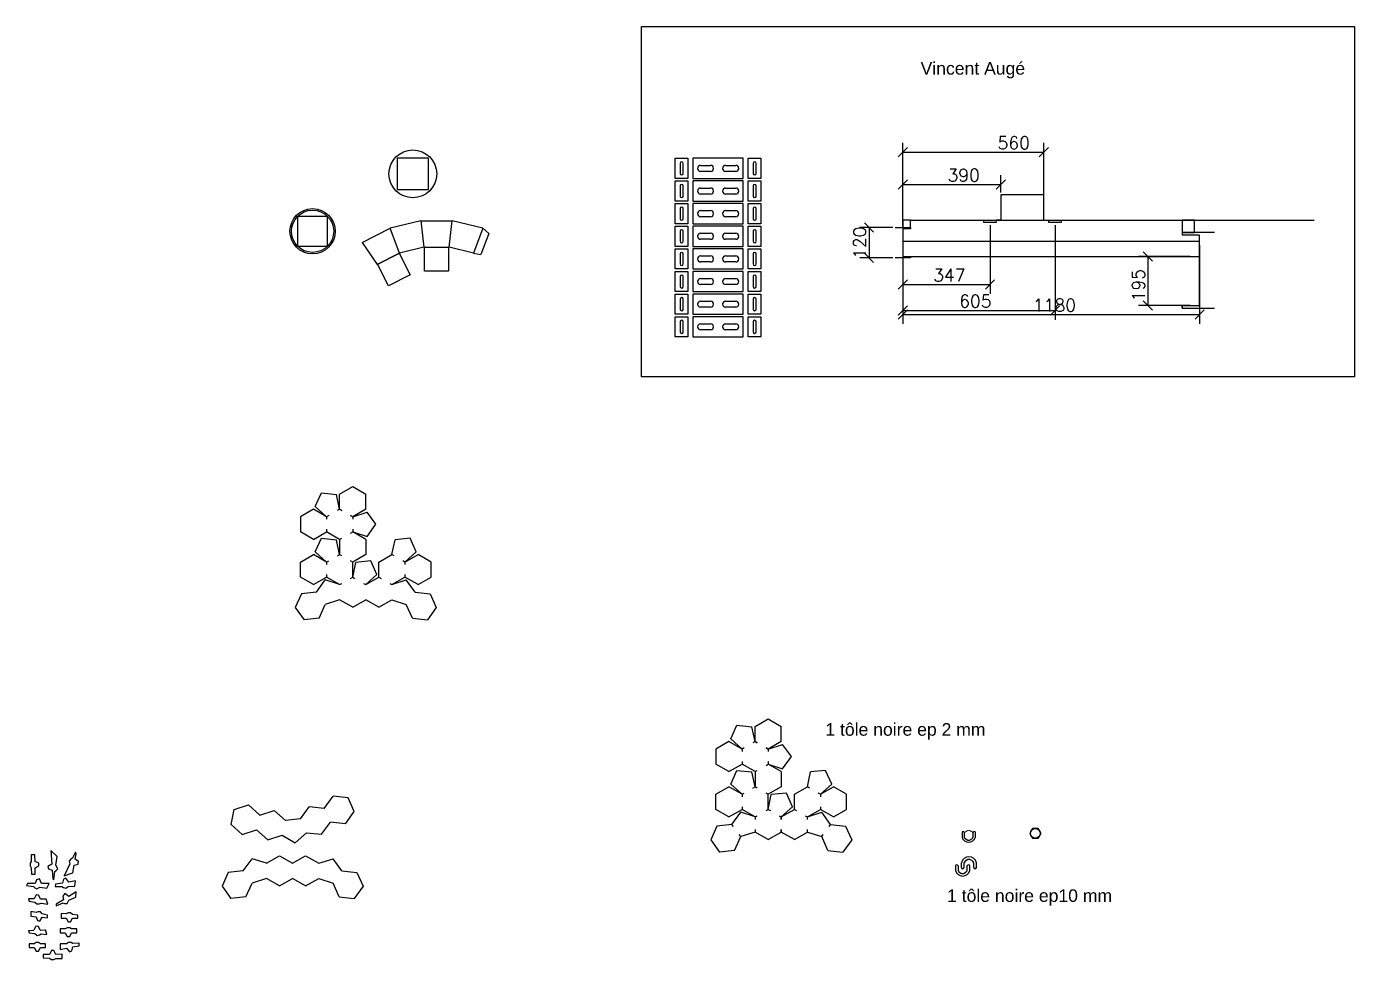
# Model space of a CAD drawing. Header units: millimetres. Extents: x -25270 to 56616, y 992 to 38275.
# Drawn here: x -6078 to -799, y 4645 to 8355 of the extents above; entities that cross this region are included whole.
import ezdxf

# ---------------------------------------------------------------- set-up
doc = ezdxf.new("R2010")
doc.units = ezdxf.units.MM
doc.linetypes.add('AXES2', pattern=[1.125, 0.75, -0.125, 0.125, -0.125])
doc.layers.add('AXES', color=1, linetype='AXES2', lineweight=13)
doc.layers.add('EPURE', color=2, linetype='Continuous')
doc.layers.add('POTCACH', color=7, linetype='Continuous')
doc.styles.add('DETX4', font='romans.shx', dxfattribs={"height": 50})
doc.styles.get("Standard").update_dxf_attribs({"font": 'arial.ttf'})
doc.dimstyles.new('DETX4', dxfattribs={"dimtxt": 50, "dimasz": 37, "dimexe": 37, "dimexo": 10, "dimgap": 12, "dimtad": 1, "dimdec": 0, "dimdsep": 46, "dimtxsty": 'DETX4', "dimblk": 'OBLIQUE', "dimcen": 0.09, "dimadec": 0, "dimazin": 0, "dimtfac": 1, "dimtdec": 0, "dimtix": 1, "dimtofl": 0, "dimtmove": 0, "dimatfit": 3, "dimldrblk": 'OBLIQUE', "dimfxl": 1, "dimtolj": 1, "dimtzin": 0, "dimarcsym": 0})

# ---------------------------------------------------------------- blocks, each defined once
blk = doc.blocks.new('_OBLIQUE')
at = {"color": 0, "linetype": 'ByBlock'}
blk.add_line((-0.5, -0.5), (0.5, 0.5), dxfattribs=at)
blk = doc.blocks.new('*D68')
at = {"color": 0, "lineweight": -2, "transparency": 16777216}
for p, q in [((-2594.4, 7485.5), (-2594.4, 7172.8)), ((-1414.4, 7485.5), (-1414.4, 7172.8)), ((-2594.4, 7209.8), (-1414.4, 7209.8))]:
    blk.add_line(p, q, dxfattribs=at)
at = {"layer": 'Defpoints', "color": 0, "transparency": 16777216}
for p in [(-2594.4, 7495.5), (-1414.4, 7495.5), (-1414.4, 7209.8)]:
    blk.add_point(p, dxfattribs=at)
at = {"color": 0, "lineweight": -2, "transparency": 16777216, "xscale": 37, "yscale": 37, "zscale": 37, "rotation": 180}
blk.add_blockref('_OBLIQUE', (-2594.4, 7209.8), dxfattribs=at)
at = {"color": 0, "lineweight": -2, "transparency": 16777216, "xscale": 37, "yscale": 37, "zscale": 37}
blk.add_blockref('_OBLIQUE', (-1414.4, 7209.8), dxfattribs=at)
at = {"color": 0, "transparency": 16777216, "insert": (-1991.4, 7246.8), "char_height": 50, "attachment_point": 5, "style": 'DETX4'}
blk.add_mtext('\\A1;1180', dxfattribs=at)
blk = doc.blocks.new('*D69')
at = {"color": 0, "lineweight": -2, "transparency": 16777216}
for p, q in [((-2594.4, 7560.5), (-2594.4, 7892.4)), ((-2034.4, 7595.5), (-2034.4, 7892.4)), ((-2594.4, 7855.4), (-2034.4, 7855.4))]:
    blk.add_line(p, q, dxfattribs=at)
at = {"layer": 'Defpoints', "color": 0, "transparency": 16777216}
for p in [(-2034.4, 7855.4), (-2594.4, 7550.5), (-2034.4, 7585.5)]:
    blk.add_point(p, dxfattribs=at)
at = {"color": 0, "lineweight": -2, "transparency": 16777216, "xscale": 37, "yscale": 37, "zscale": 37, "rotation": 180}
blk.add_blockref('_OBLIQUE', (-2594.4, 7855.4), dxfattribs=at)
at = {"color": 0, "lineweight": -2, "transparency": 16777216, "xscale": 37, "yscale": 37, "zscale": 37}
blk.add_blockref('_OBLIQUE', (-2034.4, 7855.4), dxfattribs=at)
at = {"color": 0, "transparency": 16777216, "insert": (-2153.4, 7892.4), "char_height": 50, "attachment_point": 5, "style": 'DETX4'}
blk.add_mtext('\\A1;560', dxfattribs=at)
blk = doc.blocks.new('*D70')
at = {"color": 0, "lineweight": -2, "transparency": 16777216}
for p, q in [((-2594.4, 7560.5), (-2594.4, 7764.1)), ((-2204.4, 7695.5), (-2204.4, 7764.1)), ((-2594.4, 7727.1), (-2204.4, 7727.1))]:
    blk.add_line(p, q, dxfattribs=at)
at = {"layer": 'Defpoints', "color": 0, "transparency": 16777216}
for p in [(-2204.4, 7727.1), (-2204.4, 7685.5), (-2594.4, 7550.5)]:
    blk.add_point(p, dxfattribs=at)
at = {"color": 0, "lineweight": -2, "transparency": 16777216, "xscale": 37, "yscale": 37, "zscale": 37, "rotation": 180}
blk.add_blockref('_OBLIQUE', (-2594.4, 7727.1), dxfattribs=at)
at = {"color": 0, "lineweight": -2, "transparency": 16777216, "xscale": 37, "yscale": 37, "zscale": 37}
blk.add_blockref('_OBLIQUE', (-2204.4, 7727.1), dxfattribs=at)
at = {"color": 0, "transparency": 16777216, "insert": (-2352.4, 7764.1), "char_height": 50, "attachment_point": 5, "style": 'DETX4'}
blk.add_mtext('\\A1;390', dxfattribs=at)
blk = doc.blocks.new('*D73')
at = {"color": 0, "lineweight": -2, "transparency": 16777216}
for p, q in [((-2634.4, 7555.5), (-2765.8, 7555.5)), ((-2728.8, 7555.5), (-2728.8, 7435.5)), ((-2634.4, 7435.5), (-2765.8, 7435.5))]:
    blk.add_line(p, q, dxfattribs=at)
at = {"layer": 'Defpoints', "color": 0, "transparency": 16777216}
for p in [(-2624.4, 7555.5), (-2728.8, 7435.5), (-2624.4, 7435.5)]:
    blk.add_point(p, dxfattribs=at)
at = {"color": 0, "lineweight": -2, "transparency": 16777216, "xscale": 37, "yscale": 37, "zscale": 37}
for p, rotation in [((-2728.8, 7555.5), 90), ((-2728.8, 7435.5), 270)]:
    blk.add_blockref('_OBLIQUE', p, dxfattribs=dict(at, rotation=rotation))
at = {"color": 0, "transparency": 16777216, "insert": (-2765.8, 7495.5), "char_height": 50, "attachment_point": 5, "rotation": 90, "style": 'DETX4'}
blk.add_mtext('\\A1;120', dxfattribs=at)
blk = doc.blocks.new('*D74')
at = {"color": 0, "lineweight": -2, "transparency": 16777216}
for p, q in [((-1451.8, 7440.5), (-1658, 7440.5)), ((-1621, 7440.5), (-1621, 7245.5)), ((-1451.8, 7245.5), (-1658, 7245.5))]:
    blk.add_line(p, q, dxfattribs=at)
at = {"layer": 'Defpoints', "color": 0, "transparency": 16777216}
for p in [(-1441.8, 7440.5), (-1621, 7245.5), (-1441.8, 7245.5)]:
    blk.add_point(p, dxfattribs=at)
at = {"color": 0, "lineweight": -2, "transparency": 16777216, "xscale": 37, "yscale": 37, "zscale": 37}
for p, rotation in [((-1621, 7440.5), 90), ((-1621, 7245.5), 270)]:
    blk.add_blockref('_OBLIQUE', p, dxfattribs=dict(at, rotation=rotation))
at = {"color": 0, "transparency": 16777216, "insert": (-1658, 7326.8), "char_height": 50, "attachment_point": 5, "rotation": 90, "style": 'DETX4'}
blk.add_mtext('\\A1;195', dxfattribs=at)
blk = doc.blocks.new('*D75')
at = {"color": 0, "lineweight": -2, "transparency": 16777216}
for p, q in [((-2247.8, 7565.5), (-2247.8, 7292.5)), ((-2594.4, 7485.5), (-2594.4, 7292.5)), ((-2594.4, 7329.5), (-2247.8, 7329.5))]:
    blk.add_line(p, q, dxfattribs=at)
at = {"layer": 'Defpoints', "color": 0, "transparency": 16777216}
for p in [(-2247.8, 7575.5), (-2594.4, 7495.5), (-2247.8, 7329.5)]:
    blk.add_point(p, dxfattribs=at)
at = {"color": 0, "lineweight": -2, "transparency": 16777216, "xscale": 37, "yscale": 37, "zscale": 37, "rotation": 180}
blk.add_blockref('_OBLIQUE', (-2594.4, 7329.5), dxfattribs=at)
at = {"color": 0, "lineweight": -2, "transparency": 16777216, "xscale": 37, "yscale": 37, "zscale": 37}
blk.add_blockref('_OBLIQUE', (-2247.8, 7329.5), dxfattribs=at)
at = {"color": 0, "transparency": 16777216, "insert": (-2409.4, 7366.5), "char_height": 50, "attachment_point": 5, "style": 'DETX4'}
blk.add_mtext('\\A1;347', dxfattribs=at)
blk = doc.blocks.new('*D76')
at = {"color": 0, "lineweight": -2, "transparency": 16777216}
for p, q in [((-1989.4, 7565.5), (-1989.4, 7189.2)), ((-2594.4, 7319.5), (-2594.4, 7189.2)), ((-2594.4, 7226.2), (-1989.4, 7226.2))]:
    blk.add_line(p, q, dxfattribs=at)
at = {"layer": 'Defpoints', "color": 0, "transparency": 16777216}
for p in [(-1989.4, 7575.5), (-2594.4, 7329.5), (-1989.4, 7226.2)]:
    blk.add_point(p, dxfattribs=at)
at = {"color": 0, "lineweight": -2, "transparency": 16777216, "xscale": 37, "yscale": 37, "zscale": 37, "rotation": 180}
blk.add_blockref('_OBLIQUE', (-2594.4, 7226.2), dxfattribs=at)
at = {"color": 0, "lineweight": -2, "transparency": 16777216, "xscale": 37, "yscale": 37, "zscale": 37}
blk.add_blockref('_OBLIQUE', (-1989.4, 7226.2), dxfattribs=at)
at = {"color": 0, "transparency": 16777216, "insert": (-2306, 7263.2), "char_height": 50, "attachment_point": 5, "style": 'DETX4'}
blk.add_mtext('\\A1;605', dxfattribs=at)

msp = doc.modelspace()

# ---------------------------------------------------------------- linework, layer by layer
for p, q in [((-3479.4, 7811.1), (-3479.4, 7771.1)), ((-3467.4, 7771.1), (-3467.4, 7811.1)), ((-3398.7, 7803.1), (-3358.7, 7803.1)), ((-3358.7, 7779.1), (-3398.7, 7779.1)), ((-3298.7, 7803.1), (-3258.7, 7803.1)), ((-3258.7, 7779.1), (-3298.7, 7779.1)), ((-3189.4, 7811.1), (-3189.4, 7771.1)), ((-3177.4, 7771.1), (-3177.4, 7811.1)), ((-3479.4, 7721.1), (-3479.4, 7681.1)), ((-3467.4, 7681.1), (-3467.4, 7721.1)), ((-3398.7, 7713.1), (-3358.7, 7713.1)), ((-3298.7, 7713.1), (-3258.7, 7713.1)), ((-3189.4, 7721.1), (-3189.4, 7681.1)), ((-3177.4, 7681.1), (-3177.4, 7721.1)), ((-3358.7, 7689.1), (-3398.7, 7689.1)), ((-3258.7, 7689.1), (-3298.7, 7689.1)), ((-3479.4, 7631.1), (-3479.4, 7591.1)), ((-3467.4, 7591.1), (-3467.4, 7631.1)), ((-3398.7, 7623.1), (-3358.7, 7623.1)), ((-3298.7, 7623.1), (-3258.7, 7623.1)), ((-3189.4, 7631.1), (-3189.4, 7591.1)), ((-3177.4, 7591.1), (-3177.4, 7631.1)), ((-4743.3, 7496.7), (-4632.1, 7553.7)), ((-4510.6, 7583.1), (-4632.1, 7553.7)), ((-4595.3, 7454.6), (-4632.1, 7553.7)), ((-4510.6, 7583.1), (-4385.6, 7583.1)), ((-4510.6, 7583.1), (-4498.1, 7478.1)), ((-4398.1, 7478.1), (-4385.6, 7583.1)), ((-4264.1, 7553.7), (-4385.6, 7583.1)), ((-4264.1, 7553.7), (-4300.9, 7454.6)), ((-4264.1, 7553.7), (-4240.1, 7532)), ((-3358.7, 7599.1), (-3398.7, 7599.1)), ((-3258.7, 7599.1), (-3298.7, 7599.1)), ((-2564.4, 7585.5), (-959.2, 7585.5)), ((-2272.8, 7575.5), (-2272.8, 7585.5)), ((-2222.8, 7575.5), (-2272.8, 7575.5)), ((-2204.4, 7585.5), (-2222.8, 7585.5)), ((-2222.8, 7585.5), (-2222.8, 7575.5)), ((-2034.4, 7585.5), (-2014.4, 7585.5)), ((-2014.4, 7575.5), (-2014.4, 7585.5)), ((-1964.4, 7575.5), (-2014.4, 7575.5)), ((-1964.4, 7585.5), (-1964.4, 7575.5)), ((-4743.3, 7496.7), (-4684.2, 7408.9)), ((-4240.1, 7532), (-4271.2, 7448.2)), ((-3479.4, 7541.1), (-3479.4, 7501.1)), ((-3467.4, 7501.1), (-3467.4, 7541.1)), ((-3398.7, 7533.1), (-3358.7, 7533.1)), ((-3358.7, 7509.1), (-3398.7, 7509.1)), ((-3298.7, 7533.1), (-3258.7, 7533.1)), ((-3258.7, 7509.1), (-3298.7, 7509.1)), ((-3189.4, 7541.1), (-3189.4, 7501.1)), ((-3177.4, 7501.1), (-3177.4, 7541.1)), ((-4684.2, 7408.9), (-4595.3, 7454.6)), ((-4498.1, 7478.1), (-4595.3, 7454.6)), ((-4498.1, 7478.1), (-4398.1, 7478.1)), ((-4300.9, 7454.6), (-4398.1, 7478.1)), ((-4300.9, 7454.6), (-4271.2, 7448.2)), ((-3479.4, 7451.1), (-3479.4, 7411.1)), ((-3467.4, 7411.1), (-3467.4, 7451.1)), ((-3398.7, 7443.1), (-3358.7, 7443.1)), ((-3298.7, 7443.1), (-3258.7, 7443.1)), ((-3189.4, 7451.1), (-3189.4, 7411.1)), ((-3177.4, 7411.1), (-3177.4, 7451.1)), ((-3358.7, 7419.1), (-3398.7, 7419.1)), ((-3258.7, 7419.1), (-3298.7, 7419.1)), ((-3479.4, 7361.1), (-3479.4, 7321.1)), ((-3467.4, 7321.1), (-3467.4, 7361.1)), ((-3398.7, 7353.1), (-3358.7, 7353.1)), ((-3298.7, 7353.1), (-3258.7, 7353.1)), ((-3189.4, 7361.1), (-3189.4, 7321.1)), ((-3177.4, 7321.1), (-3177.4, 7361.1)), ((-3358.7, 7329.1), (-3398.7, 7329.1)), ((-3258.7, 7329.1), (-3298.7, 7329.1)), ((-3479.4, 7271.1), (-3479.4, 7231.1)), ((-3467.4, 7231.1), (-3467.4, 7271.1)), ((-3398.7, 7263.1), (-3358.7, 7263.1)), ((-3358.7, 7239.1), (-3398.7, 7239.1)), ((-3298.7, 7263.1), (-3258.7, 7263.1)), ((-3258.7, 7239.1), (-3298.7, 7239.1)), ((-3189.4, 7271.1), (-3189.4, 7231.1)), ((-3177.4, 7231.1), (-3177.4, 7271.1)), ((-3479.4, 7181.1), (-3479.4, 7141.1)), ((-3467.4, 7141.1), (-3467.4, 7181.1)), ((-3189.4, 7181.1), (-3189.4, 7141.1)), ((-3177.4, 7141.1), (-3177.4, 7181.1)), ((-3398.7, 7173.1), (-3358.7, 7173.1)), ((-3358.7, 7149.1), (-3398.7, 7149.1)), ((-3298.7, 7173.1), (-3258.7, 7173.1)), ((-3258.7, 7149.1), (-3298.7, 7149.1)), ((-4929.7, 6446), (-4905.3, 6500.8)), ((-4905.3, 6500.8), (-4845.7, 6494.5)), ((-4833.2, 6435.8), (-4845.7, 6494.5)), ((-4833.2, 6495.8), (-4781.2, 6525.8)), ((-4833.2, 6435.8), (-4833.2, 6495.8)), ((-4781.2, 6525.8), (-4729.3, 6495.8)), ((-4729.3, 6435.8), (-4729.3, 6495.8)), ((-4885.1, 6405.8), (-4929.7, 6446)), ((-4937.1, 6435.8), (-4989.1, 6405.8)), ((-4989.1, 6405.8), (-4989.1, 6345.8)), ((-4885.1, 6405.8), (-4937.1, 6435.8)), ((-4876.5, 6410.8), (-4885.1, 6405.8)), ((-4885.1, 6405.8), (-4885.1, 6395.8)), ((-4885.1, 6405.8), (-4885.1, 6395.8)), ((-4833.2, 6435.8), (-4841.8, 6430.8)), ((-4824.5, 6430.8), (-4833.2, 6435.8)), ((-4824.5, 6430.8), (-4833.2, 6435.8)), ((-4833.2, 6435.8), (-4824.5, 6430.8)), ((-4781.2, 6405.8), (-4789.9, 6410.8)), ((-4781.2, 6405.8), (-4789.9, 6410.8)), ((-4789.9, 6410.8), (-4781.2, 6405.8)), ((-4729.3, 6435.8), (-4781.2, 6405.8)), ((-4781.2, 6405.8), (-4724.2, 6424.4)), ((-4781.2, 6405.8), (-4781.2, 6395.8)), ((-4688.9, 6375.8), (-4724.2, 6424.4)), ((-4937.1, 6315.8), (-4989.1, 6345.8)), ((-4937.1, 6315.8), (-4885.1, 6345.8)), ((-4885.1, 6355.8), (-4885.1, 6345.8)), ((-4885.1, 6355.8), (-4885.1, 6345.8)), ((-4833.2, 6315.8), (-4885.1, 6345.8)), ((-4789.9, 6340.8), (-4781.2, 6345.8)), ((-4781.2, 6355.8), (-4781.2, 6345.8)), ((-4729.3, 6315.8), (-4781.2, 6345.8)), ((-4729.3, 6315.8), (-4781.2, 6345.8)), ((-4781.2, 6345.8), (-4724.2, 6327.3)), ((-4724.2, 6327.3), (-4688.9, 6375.8)), ((-4929.7, 6266), (-4905.3, 6320.8)), ((-4905.3, 6320.8), (-4845.7, 6314.5)), ((-4833.2, 6255.8), (-4845.7, 6314.5)), ((-4833.2, 6315.8), (-4824.5, 6320.8)), ((-4833.2, 6315.8), (-4833.2, 6255.8)), ((-4729.3, 6315.8), (-4729.3, 6255.8)), ((-4729.3, 6315.8), (-4729.3, 6255.8)), ((-4625.3, 6255.8), (-4612.9, 6314.5)), ((-4553.2, 6320.8), (-4612.9, 6314.5)), ((-4528.8, 6266), (-4553.2, 6320.8)), ((-4885.1, 6225.8), (-4929.7, 6266)), ((-4729.3, 6255.8), (-4781.2, 6225.8)), ((-4573.4, 6225.8), (-4528.8, 6266)), ((-3181.5, 5572.2), (-3129.6, 5602.2)), ((-3129.6, 5602.2), (-3077.6, 5572.2)), ((-3278.1, 5522.4), (-3253.7, 5577.2)), ((-3253.7, 5577.2), (-3194, 5570.9)), ((-3181.5, 5512.2), (-3194, 5570.9)), ((-3181.5, 5512.2), (-3181.5, 5572.2)), ((-3077.6, 5512.2), (-3077.6, 5572.2)), ((-3285.5, 5512.2), (-3337.4, 5482.2)), ((-3233.5, 5482.2), (-3285.5, 5512.2)), ((-3233.5, 5482.2), (-3278.1, 5522.4)), ((-3181.5, 5512.2), (-3190.2, 5507.2)), ((-3172.9, 5507.2), (-3181.5, 5512.2)), ((-3172.9, 5507.2), (-3181.5, 5512.2)), ((-3181.5, 5512.2), (-3172.9, 5507.2)), ((-3077.6, 5512.2), (-3129.6, 5482.2)), ((-3129.6, 5482.2), (-3072.5, 5500.7)), ((-3037.2, 5452.2), (-3072.5, 5500.7)), ((-3337.4, 5482.2), (-3337.4, 5422.2)), ((-3224.8, 5487.2), (-3233.5, 5482.2)), ((-3233.5, 5482.2), (-3233.5, 5472.2)), ((-3233.5, 5482.2), (-3233.5, 5472.2)), ((-3129.6, 5482.2), (-3138.2, 5487.2)), ((-3129.6, 5482.2), (-3138.2, 5487.2)), ((-3138.2, 5487.2), (-3129.6, 5482.2)), ((-3129.6, 5482.2), (-3129.6, 5472.2)), ((-3072.5, 5403.7), (-3037.2, 5452.2)), ((-3285.5, 5392.2), (-3337.4, 5422.2)), ((-3285.5, 5392.2), (-3233.5, 5422.2)), ((-3278.1, 5342.4), (-3253.7, 5397.2)), ((-3253.7, 5397.2), (-3194, 5390.9)), ((-3233.5, 5432.2), (-3233.5, 5422.2)), ((-3233.5, 5432.2), (-3233.5, 5422.2)), ((-3181.5, 5392.2), (-3233.5, 5422.2)), ((-3181.5, 5332.2), (-3194, 5390.9)), ((-3181.5, 5392.2), (-3172.9, 5397.2)), ((-3181.5, 5392.2), (-3181.5, 5332.2)), ((-3138.2, 5417.2), (-3129.6, 5422.2)), ((-3129.6, 5432.2), (-3129.6, 5422.2)), ((-3077.6, 5392.2), (-3129.6, 5422.2)), ((-3077.6, 5392.2), (-3129.6, 5422.2)), ((-3129.6, 5422.2), (-3072.5, 5403.7)), ((-3077.6, 5392.2), (-3077.6, 5332.2)), ((-3077.6, 5392.2), (-3077.6, 5332.2)), ((-2973.7, 5332.2), (-2961.2, 5390.9)), ((-2901.5, 5397.2), (-2961.2, 5390.9)), ((-2877.1, 5342.4), (-2901.5, 5397.2)), ((-3337.4, 5302.2), (-3285.5, 5332.2)), ((-3233.5, 5302.2), (-3285.5, 5332.2)), ((-3233.5, 5302.2), (-3278.1, 5342.4)), ((-3190.2, 5327.2), (-3181.5, 5332.2)), ((-3172.9, 5327.2), (-3181.5, 5332.2)), ((-3077.6, 5332.2), (-3129.6, 5302.2)), ((-3025.6, 5302.2), (-2973.7, 5332.2)), ((-2965, 5327.2), (-2973.7, 5332.2)), ((-2921.7, 5302.2), (-2877.1, 5342.4)), ((-2921.7, 5302.2), (-2869.8, 5332.2)), ((-2817.8, 5302.2), (-2869.8, 5332.2)), ((-4894.1, 5246.3), (-4858.7, 5294.7)), ((-4799, 5288.3), (-4858.7, 5294.7)), ((-4774.8, 5233.4), (-4799, 5288.3)), ((-3337.4, 5242.2), (-3337.4, 5302.2)), ((-3233.5, 5302.2), (-3224.8, 5307.2)), ((-3233.5, 5302.2), (-3233.5, 5292.2)), ((-3233.5, 5302.2), (-3233.5, 5292.2)), ((-3129.6, 5302.2), (-3138.2, 5307.2)), ((-3129.6, 5242.2), (-3129.6, 5302.2)), ((-3129.6, 5242.2), (-3117.1, 5300.9)), ((-3057.4, 5307.2), (-3117.1, 5300.9)), ((-3033, 5252.4), (-3057.4, 5307.2)), ((-3025.6, 5242.2), (-3025.6, 5302.2)), ((-2921.7, 5302.2), (-2930.4, 5307.2)), ((-2921.7, 5302.2), (-2921.7, 5292.2)), ((-2921.7, 5302.2), (-2921.7, 5292.2)), ((-2817.8, 5242.2), (-2817.8, 5302.2)), ((-5264.7, 5182.5), (-5252.2, 5241.1)), ((-5252.2, 5241.1), (-5195.2, 5259.7)), ((-5150.6, 5219.5), (-5195.2, 5259.7)), ((-5150.6, 5219.5), (-5093.5, 5238.1)), ((-5048.9, 5197.9), (-5093.5, 5238.1)), ((-4989.2, 5204.2), (-4953.7, 5252.7)), ((-4894.1, 5246.3), (-4953.7, 5252.7)), ((-4810.2, 5185), (-4774.8, 5233.4)), ((-3285.5, 5212.2), (-3337.4, 5242.2)), ((-3285.5, 5212.2), (-3233.5, 5242.2)), ((-3273.9, 5182.2), (-3238.6, 5230.7)), ((-3181.5, 5212.2), (-3238.6, 5230.7)), ((-3233.5, 5252.2), (-3233.5, 5242.2)), ((-3233.5, 5252.2), (-3233.5, 5242.2)), ((-3181.5, 5212.2), (-3233.5, 5242.2)), ((-3138.2, 5237.2), (-3129.6, 5242.2)), ((-3129.6, 5242.2), (-3120.9, 5237.2)), ((-3077.6, 5212.2), (-3033, 5252.4)), ((-3077.6, 5212.2), (-3025.6, 5242.2)), ((-3025.6, 5242.2), (-3017, 5237.2)), ((-2973.7, 5212.2), (-2921.7, 5242.2)), ((-2973.7, 5212.2), (-2916.6, 5230.7)), ((-2921.7, 5252.2), (-2921.7, 5242.2)), ((-2921.7, 5252.2), (-2921.7, 5242.2)), ((-2869.8, 5212.2), (-2921.7, 5242.2)), ((-2881.4, 5182.2), (-2916.6, 5230.7)), ((-2869.8, 5212.2), (-2817.8, 5242.2)), ((-5220.1, 5142.3), (-5264.7, 5182.5)), ((-4989.2, 5204.2), (-5048.9, 5197.9)), ((-4905.2, 5143), (-4869.8, 5191.4)), ((-4810.2, 5185), (-4869.8, 5191.4)), ((-3333.5, 5175.9), (-3357.9, 5121.1)), ((-3273.9, 5182.2), (-3333.5, 5175.9)), ((-3268, 5174.1), (-3273.9, 5182.2)), ((-3181.5, 5212.2), (-3172.9, 5217.2)), ((-3181.5, 5212.2), (-3181.5, 5202.2)), ((-3086.3, 5217.2), (-3077.6, 5212.2)), ((-3077.6, 5202.2), (-3077.6, 5212.2)), ((-3077.6, 5212.2), (-3077.6, 5202.2)), ((-2982.3, 5217.2), (-2973.7, 5212.2)), ((-2973.7, 5202.2), (-2973.7, 5212.2)), ((-2887.2, 5174.1), (-2881.4, 5182.2)), ((-2881.4, 5182.2), (-2821.7, 5175.9)), ((-2821.7, 5175.9), (-2797.3, 5121.1)), ((-5220.1, 5142.3), (-5163.1, 5160.8)), ((-5118.5, 5120.7), (-5163.1, 5160.8)), ((-5118.5, 5120.7), (-5061.4, 5139.2)), ((-5061.4, 5139.2), (-5009.4, 5109.2)), ((-5009.4, 5109.2), (-4964.9, 5149.4)), ((-4964.9, 5149.4), (-4905.2, 5143)), ((-3357.9, 5121.1), (-3322.7, 5072.6)), ((-3263, 5078.9), (-3238.6, 5133.7)), ((-3238.6, 5133.7), (-3244.5, 5141.8)), ((-3181.5, 5152.2), (-3238.6, 5133.7)), ((-3181.5, 5162.2), (-3181.5, 5152.2)), ((-3129.6, 5122.2), (-3181.5, 5152.2)), ((-3129.6, 5122.2), (-3077.6, 5152.2)), ((-3077.6, 5152.2), (-3077.6, 5162.2)), ((-3077.6, 5162.2), (-3077.6, 5152.2)), ((-3025.6, 5122.2), (-3077.6, 5152.2)), ((-3025.6, 5122.2), (-2973.7, 5152.2)), ((-2973.7, 5152.2), (-2973.7, 5162.2)), ((-2973.7, 5152.2), (-2916.6, 5133.7)), ((-2916.6, 5133.7), (-2910.7, 5141.8)), ((-2892.2, 5078.9), (-2916.6, 5133.7)), ((-2797.3, 5121.1), (-2832.5, 5072.6)), ((-3263, 5078.9), (-3322.7, 5072.6)), ((-2892.2, 5078.9), (-2832.5, 5072.6)), ((-5216.4, 4997.7), (-5181.1, 5046.2)), ((-5124.1, 5027.7), (-5181.1, 5046.2)), ((-5124.1, 5027.7), (-5072.1, 5057.7)), ((-5072.1, 5057.7), (-5020.2, 5027.7)), ((-5020.2, 5027.7), (-4968.2, 5057.7)), ((-4968.2, 5057.7), (-4916.2, 5027.7)), ((-4916.2, 5027.7), (-4859.2, 5046.2)), ((-4823.9, 4997.7), (-4859.2, 5046.2)), ((-5276.1, 4991.4), (-5300.5, 4936.6)), ((-5216.4, 4997.7), (-5276.1, 4991.4)), ((-5124.1, 4967.7), (-5181.1, 4949.2)), ((-5072.1, 4937.7), (-5124.1, 4967.7)), ((-5072.1, 4937.7), (-5020.2, 4967.7)), ((-4968.2, 4937.7), (-5020.2, 4967.7)), ((-4968.2, 4937.7), (-4916.2, 4967.7)), ((-4916.2, 4967.7), (-4859.2, 4949.2)), ((-4823.9, 4997.7), (-4764.2, 4991.4)), ((-4764.2, 4991.4), (-4739.8, 4936.6)), ((-5300.5, 4936.6), (-5265.2, 4888.1)), ((-5205.5, 4894.3), (-5181.1, 4949.2)), ((-4834.8, 4894.3), (-4859.2, 4949.2)), ((-4739.8, 4936.6), (-4775.1, 4888.1)), ((-5205.5, 4894.3), (-5265.2, 4888.1)), ((-4834.8, 4894.3), (-4775.1, 4888.1))]:
    msp.add_line(p, q)
at = {"color": 5}
for p, q in [((-2624.4, 7555.5), (-2564.4, 7555.5)), ((-2564.4, 7550.5), (-2594.4, 7550.5)), ((-2594.4, 7550.5), (-2594.4, 7440.5)), ((-2564.4, 7555.5), (-2564.4, 7550.5)), ((-1484.4, 7535.5), (-1484.4, 7525.5)), ((-1355.7, 7535.5), (-1484.4, 7535.5)), ((-1414.4, 7525.5), (-1484.4, 7525.5)), ((-1414.4, 7245.5), (-1414.4, 7525.5)), ((-2564.4, 7435.5), (-2624.4, 7435.5)), ((-2594.4, 7440.5), (-2564.4, 7440.5)), ((-2564.4, 7440.5), (-2564.4, 7435.5)), ((-1484.4, 7245.5), (-1484.4, 7235.5)), ((-1484.4, 7235.5), (-1484.4, 7245.5)), ((-1484.4, 7245.5), (-1414.4, 7245.5)), ((-1484.4, 7235.5), (-1355.7, 7235.5))]:
    msp.add_line(p, q, dxfattribs=at)
for points in [[(-3632.8, 8355.1), (-799.1, 8355.1), (-799.1, 6961.6), (-3632.8, 6961.6)], [(-4604.6, 7706.8), (-4479.6, 7706.8), (-4479.6, 7831.8), (-4604.6, 7831.8)], [(-3498.7, 7831.1), (-3448.7, 7831.1), (-3448.7, 7751.1), (-3498.7, 7751.1)], [(-3428.7, 7751.1), (-3228.7, 7751.1), (-3228.7, 7831.1), (-3428.7, 7831.1)], [(-3208.7, 7831.1), (-3158.7, 7831.1), (-3158.7, 7751.1), (-3208.7, 7751.1)], [(-3498.7, 7741.1), (-3448.7, 7741.1), (-3448.7, 7661.1), (-3498.7, 7661.1)], [(-3428.7, 7661.1), (-3228.7, 7661.1), (-3228.7, 7741.1), (-3428.7, 7741.1)], [(-3208.7, 7741.1), (-3158.7, 7741.1), (-3158.7, 7661.1), (-3208.7, 7661.1)], [(-3498.7, 7651.1), (-3448.7, 7651.1), (-3448.7, 7571.1), (-3498.7, 7571.1)], [(-3428.7, 7571.1), (-3228.7, 7571.1), (-3228.7, 7651.1), (-3428.7, 7651.1)], [(-3208.7, 7651.1), (-3158.7, 7651.1), (-3158.7, 7571.1), (-3208.7, 7571.1)], [(-4881.4, 7600.4), (-5000.2, 7600.4), (-5000.2, 7481.6), (-4881.4, 7481.6)], [(-3498.7, 7561.1), (-3448.7, 7561.1), (-3448.7, 7481.1), (-3498.7, 7481.1)], [(-3428.7, 7481.1), (-3228.7, 7481.1), (-3228.7, 7561.1), (-3428.7, 7561.1)], [(-3208.7, 7561.1), (-3158.7, 7561.1), (-3158.7, 7481.1), (-3208.7, 7481.1)], [(-2594.4, 7440.5), (-1414.4, 7440.5), (-1414.4, 7500.5), (-2594.4, 7500.5)], [(-4682.5, 7409.8), (-4597.1, 7453.7), (-4553.2, 7368.2), (-4638.7, 7324.4)], [(-4496.1, 7478.1), (-4400.1, 7478.1), (-4400.1, 7382.1), (-4496.1, 7382.1)], [(-3498.7, 7471.1), (-3448.7, 7471.1), (-3448.7, 7391.1), (-3498.7, 7391.1)], [(-3428.7, 7391.1), (-3228.7, 7391.1), (-3228.7, 7471.1), (-3428.7, 7471.1)], [(-3208.7, 7471.1), (-3158.7, 7471.1), (-3158.7, 7391.1), (-3208.7, 7391.1)], [(-3498.7, 7381.1), (-3448.7, 7381.1), (-3448.7, 7301.1), (-3498.7, 7301.1)], [(-3428.7, 7301.1), (-3228.7, 7301.1), (-3228.7, 7381.1), (-3428.7, 7381.1)], [(-3208.7, 7381.1), (-3158.7, 7381.1), (-3158.7, 7301.1), (-3208.7, 7301.1)], [(-3498.7, 7291.1), (-3448.7, 7291.1), (-3448.7, 7211.1), (-3498.7, 7211.1)], [(-3428.7, 7211.1), (-3228.7, 7211.1), (-3228.7, 7291.1), (-3428.7, 7291.1)], [(-3208.7, 7291.1), (-3158.7, 7291.1), (-3158.7, 7211.1), (-3208.7, 7211.1)], [(-3498.7, 7201.1), (-3448.7, 7201.1), (-3448.7, 7121.1), (-3498.7, 7121.1)], [(-3428.7, 7121.1), (-3228.7, 7121.1), (-3228.7, 7201.1), (-3428.7, 7201.1)], [(-3208.7, 7201.1), (-3158.7, 7201.1), (-3158.7, 7121.1), (-3208.7, 7121.1)], [(-2078.6, 5166.2), (-2089.8, 5146.7), (-2078.6, 5127.2), (-2056, 5127.2), (-2044.8, 5146.7), (-2056, 5166.2)]]:
    msp.add_lwpolyline(points, close=True)
at = {"color": 3}
msp.add_lwpolyline([(-2204.4, 7585.5), (-2034.4, 7585.5), (-2034.4, 7685.5), (-2204.4, 7685.5)], close=True, dxfattribs=at)
at = {"color": 5}
for points in [[(-2594.4, 7555.5), (-2564.4, 7555.5), (-2564.4, 7585.5), (-2594.4, 7585.5)], [(-1484.4, 7535.5), (-1434.4, 7535.5), (-1434.4, 7585.5), (-1484.4, 7585.5)]]:
    msp.add_lwpolyline(points, close=True, dxfattribs=at)
for points in [[(-2359.1, 5150.2), (-2359.1, 5131.7)], [(-2351.1, 5150.2), (-2351.1, 5132.8)], [(-2347.2, 5126.1), (-2336.5, 5119.9)], [(-2328.7, 5119.9), (-2318, 5126.1)], [(-2314.1, 5132.8), (-2314.1, 5150.2)], [(-2306.1, 5131.7), (-2306.1, 5150.2)], [(-2385, 5017.9), (-2385, 4999.4)], [(-2375, 5017.9), (-2375, 5000.6)], [(-2361.8, 5030.2), (-2361.8, 5010.7)], [(-2351.2, 5028.9), (-2351.2, 5010.7)], [(-2335.9, 5042.6), (-2347.1, 5036.1)], [(-2338, 5000.6), (-2338, 5017.9)], [(-2328, 4999.4), (-2328, 5017.9)], [(-2316.4, 5036.1), (-2327.6, 5042.6)], [(-2312.2, 5010.7), (-2312.2, 5028.9)], [(-2301.7, 5010.7), (-2301.7, 5030.2)], [(-2371.1, 4993.8), (-2360.5, 4987.7)], [(-2352.6, 4987.7), (-2342, 4993.8)]]:
    msp.add_lwpolyline(points)
for centre, radius in [((-4542.1, 7769.3), 95), ((-4940.8, 7541), 90), ((-4940.8, 7541), 84), ((-2067.3, 5146.7), 19.5)]:
    msp.add_circle(centre, radius)
for centre, radius, start, end in [((-3473.4, 7811.1), 6, 0, 180), ((-3183.4, 7811.1), 6, 0, 180), ((-3473.4, 7771.1), 6, 180, 0), ((-3398.7, 7791.1), 12, 90, 270), ((-3358.7, 7791.1), 12, 270, 90), ((-3298.7, 7791.1), 12, 90, 270), ((-3258.7, 7791.1), 12, 270, 90), ((-3183.4, 7771.1), 6, 180, 0), ((-3473.4, 7721.1), 6, 0, 180), ((-3398.7, 7701.1), 12, 90, 270), ((-3358.7, 7701.1), 12, 270, 90), ((-3298.7, 7701.1), 12, 90, 270), ((-3258.7, 7701.1), 12, 270, 90), ((-3183.4, 7721.1), 6, 0, 180), ((-3473.4, 7681.1), 6, 180, 0), ((-3183.4, 7681.1), 6, 180, 0), ((-3473.4, 7631.1), 6, 0, 180), ((-3398.7, 7611.1), 12, 90, 270), ((-3358.7, 7611.1), 12, 270, 90), ((-3298.7, 7611.1), 12, 90, 270), ((-3258.7, 7611.1), 12, 270, 90), ((-3183.4, 7631.1), 6, 0, 180), ((-3473.4, 7591.1), 6, 180, 0), ((-3183.4, 7591.1), 6, 180, 0), ((-3473.4, 7541.1), 6, 0, 180), ((-3473.4, 7501.1), 6, 180, 0), ((-3398.7, 7521.1), 12, 90, 270), ((-3358.7, 7521.1), 12, 270, 90), ((-3298.7, 7521.1), 12, 90, 270), ((-3258.7, 7521.1), 12, 270, 90), ((-3183.4, 7541.1), 6, 0, 180), ((-3183.4, 7501.1), 6, 180, 0), ((-3473.4, 7451.1), 6, 0, 180), ((-3398.7, 7431.1), 12, 90, 270), ((-3358.7, 7431.1), 12, 270, 90), ((-3298.7, 7431.1), 12, 90, 270), ((-3258.7, 7431.1), 12, 270, 90), ((-3183.4, 7451.1), 6, 0, 180), ((-3473.4, 7411.1), 6, 180, 0), ((-3183.4, 7411.1), 6, 180, 0), ((-3473.4, 7361.1), 6, 0, 180), ((-3398.7, 7341.1), 12, 90, 270), ((-3358.7, 7341.1), 12, 270, 90), ((-3298.7, 7341.1), 12, 90, 270), ((-3258.7, 7341.1), 12, 270, 90), ((-3183.4, 7361.1), 6, 0, 180), ((-3473.4, 7321.1), 6, 180, 0), ((-3183.4, 7321.1), 6, 180, 0), ((-3473.4, 7271.1), 6, 0, 180), ((-3398.7, 7251.1), 12, 90, 270), ((-3358.7, 7251.1), 12, 270, 90), ((-3298.7, 7251.1), 12, 90, 270), ((-3258.7, 7251.1), 12, 270, 90), ((-3183.4, 7271.1), 6, 0, 180), ((-3473.4, 7231.1), 6, 180, 0), ((-3473.4, 7181.1), 6, 0, 180), ((-3183.4, 7231.1), 6, 180, 0), ((-3183.4, 7181.1), 6, 0, 180), ((-3473.4, 7141.1), 6, 180, 0), ((-3398.7, 7161.1), 12, 90, 270), ((-3358.7, 7161.1), 12, 270, 90), ((-3298.7, 7161.1), 12, 90, 270), ((-3258.7, 7161.1), 12, 270, 90), ((-3183.4, 7141.1), 6, 180, 0), ((-2355.1, 5150.2), 4, 0, 180), ((-2332.6, 5139), 27.5, 195.4987, 344.5013), ((-2332.6, 5139), 19.5, 198.4287, 221.5713), ((-2332.6, 5139), 19.5, 318.4287, 341.5713), ((-2310.1, 5150.2), 4, 0, 180), ((-2332.6, 5139), 19.5, 258.4287, 281.5713), ((-2380, 5016.9), 5.1, 11.3099, 168.6901), ((-2331.7, 5022.6), 31, 14.178, 165.822), ((-2331.7, 5022.4), 20.6, 138.4287, 161.5713), ((-2333, 5016.9), 5.1, 11.3099, 168.6901), ((-2331.7, 5022.4), 20.6, 78.4287, 101.5713), ((-2331.7, 5022.4), 20.6, 18.4287, 41.5713), ((-2356.5, 5006.6), 29.4, 194.178, 345.822), ((-2356.5, 5006.8), 19.5, 198.4287, 221.5713), ((-2356.5, 5011.7), 5.37, 191.3099, 348.6901), ((-2356.5, 5006.8), 19.5, 258.4287, 281.5713), ((-2356.5, 5006.8), 19.5, 318.4287, 341.5713), ((-2307, 5011.7), 5.37, 191.3099, 348.6901)]:
    msp.add_arc(centre, radius, start, end)
at = {"layer": 'AXES'}
for points in [[(-2336.5, 5158.1), (-2347.2, 5151.9)], [(-2318, 5151.9), (-2328.7, 5158.1)]]:
    msp.add_lwpolyline(points, dxfattribs=at)
for start, end in [(138.4287, 161.5713), (78.4287, 101.5713), (18.4287, 41.5713)]:
    msp.add_arc((-2332.6, 5139), 19.5, start, end, dxfattribs=at)
at = {"layer": 'EPURE'}
for p, q in [((-4989.1, 6225.8), (-4937.1, 6255.8)), ((-4885.1, 6225.8), (-4937.1, 6255.8)), ((-4885.1, 6225.8), (-4876.5, 6230.8)), ((-4841.8, 6250.8), (-4833.2, 6255.8)), ((-4824.5, 6250.8), (-4833.2, 6255.8)), ((-4781.2, 6225.8), (-4789.9, 6230.8)), ((-4709.1, 6230.8), (-4768.8, 6224.5)), ((-4684.7, 6176), (-4709.1, 6230.8)), ((-4677.3, 6225.8), (-4625.3, 6255.8)), ((-4616.7, 6250.8), (-4625.3, 6255.8)), ((-4573.4, 6225.8), (-4582, 6230.8)), ((-4573.4, 6225.8), (-4521.4, 6255.8)), ((-4469.5, 6225.8), (-4521.4, 6255.8)), ((-4989.1, 6165.8), (-4989.1, 6225.8)), ((-4885.1, 6225.8), (-4885.1, 6215.8)), ((-4885.1, 6225.8), (-4885.1, 6215.8)), ((-4885.1, 6175.8), (-4885.1, 6165.8)), ((-4885.1, 6175.8), (-4885.1, 6165.8)), ((-4781.2, 6165.8), (-4781.2, 6225.8)), ((-4781.2, 6165.8), (-4768.8, 6224.5)), ((-4729.3, 6135.8), (-4684.7, 6176)), ((-4677.3, 6165.8), (-4677.3, 6225.8)), ((-4573.4, 6225.8), (-4573.4, 6215.8)), ((-4573.4, 6225.8), (-4573.4, 6215.8)), ((-4573.4, 6175.8), (-4573.4, 6165.8)), ((-4573.4, 6175.8), (-4573.4, 6165.8)), ((-4469.5, 6165.8), (-4469.5, 6225.8)), ((-4937.1, 6135.8), (-4989.1, 6165.8)), ((-4937.1, 6135.8), (-4885.1, 6165.8)), ((-4925.5, 6105.8), (-4890.2, 6154.4)), ((-4833.2, 6135.8), (-4890.2, 6154.4)), ((-4833.2, 6135.8), (-4885.1, 6165.8)), ((-4833.2, 6135.8), (-4824.5, 6140.8)), ((-4789.9, 6160.8), (-4781.2, 6165.8)), ((-4781.2, 6165.8), (-4772.6, 6160.8)), ((-4737.9, 6140.8), (-4729.3, 6135.8)), ((-4729.3, 6135.8), (-4677.3, 6165.8)), ((-4677.3, 6165.8), (-4668.6, 6160.8)), ((-4634, 6140.8), (-4625.3, 6135.8)), ((-4625.3, 6135.8), (-4573.4, 6165.8)), ((-4625.3, 6135.8), (-4568.3, 6154.4)), ((-4521.4, 6135.8), (-4573.4, 6165.8)), ((-4533, 6105.8), (-4568.3, 6154.4)), ((-4521.4, 6135.8), (-4469.5, 6165.8)), ((-4985.2, 6099.5), (-5009.6, 6044.7)), ((-4925.5, 6105.8), (-4985.2, 6099.5)), ((-4833.2, 6075.8), (-4890.2, 6057.3)), ((-4781.2, 6045.8), (-4833.2, 6075.8)), ((-4781.2, 6045.8), (-4729.3, 6075.8)), ((-4677.3, 6045.8), (-4729.3, 6075.8)), ((-4677.3, 6045.8), (-4625.3, 6075.8)), ((-4625.3, 6075.8), (-4568.3, 6057.3)), ((-4533, 6105.8), (-4473.3, 6099.5)), ((-4473.3, 6099.5), (-4448.9, 6044.7)), ((-5009.6, 6044.7), (-4974.3, 5996.2)), ((-4914.7, 6002.5), (-4890.2, 6057.3)), ((-4543.9, 6002.5), (-4568.3, 6057.3)), ((-4448.9, 6044.7), (-4484.2, 5996.2)), ((-4914.7, 6002.5), (-4974.3, 5996.2)), ((-4543.9, 6002.5), (-4484.2, 5996.2))]:
    msp.add_line(p, q, dxfattribs=at)
at = {"layer": 'POTCACH', "linetype": 'Continuous'}
for p, q in [((-5956, 5054.7), (-5980.7, 5078.3)), ((-5883.1, 5072.7), (-5895, 5048.1)), ((-6058.9, 5035.3), (-6063.4, 5027.8)), ((-6063.4, 5027.8), (-6063.3, 5017.8)), ((-6063.3, 5017.8), (-6058.7, 5010.3)), ((-6044.2, 5060.9), (-6059.1, 5060.8)), ((-6059.1, 5060.8), (-6058.9, 5035.3)), ((-6029.1, 5028), (-6044, 5035.4)), ((-6043.9, 5010.4), (-6029, 5018)), ((-6029, 5018), (-6029.1, 5028)), ((-5977.3, 5024.9), (-5993.2, 5015.7)), ((-5993.2, 5015.7), (-5990.3, 5005.5)), ((-5961.2, 5019.8), (-5956, 5054.7)), ((-5952.8, 5006), (-5961.2, 5019.8)), ((-5905.8, 5025.6), (-5928.6, 4978.4)), ((-5902.8, 5042.8), (-5908.1, 5036)), ((-5908.1, 5036), (-5905.8, 5025.6)), ((-5902, 5043.9), (-5902.8, 5042.8)), ((-5895, 5048.1), (-5902, 5043.9)), ((-5888.6, 5019.8), (-5872.5, 5024.5)), ((-5871, 5034.4), (-5884.1, 5044.4)), ((-5872.5, 5024.5), (-5872.1, 5027.8)), ((-5872.1, 5027.8), (-5871, 5034.4)), ((-6058.7, 5010.3), (-6058.5, 4984.8)), ((-6058.5, 4984.8), (-6043.7, 4984.9)), ((-6026.7, 4965.4), (-6037.7, 4961.4)), ((-6018.2, 4947.4), (-6026.7, 4965.4)), ((-5990.3, 5005.5), (-5975.6, 4999.9)), ((-5973.5, 4966.3), (-5969.7, 4962.7)), ((-5969.7, 4962.7), (-5964.8, 4995)), ((-5964.8, 4995), (-5959.6, 4998.7)), ((-5959.6, 4998.7), (-5958.7, 4999.9)), ((-5958.7, 4999.9), (-5952.8, 5006)), ((-5930.8, 4964.2), (-5934.6, 4948.8)), ((-5920.9, 4968.6), (-5930.8, 4964.2)), ((-5928.6, 4978.4), (-5893.9, 4990.1)), ((-5909.9, 4952.9), (-5920.9, 4968.6)), ((-6073.7, 4947.3), (-6077.6, 4939.9)), ((-6077.6, 4939.9), (-6049.9, 4936.1)), ((-6049.9, 4936.1), (-6045.1, 4930.8)), ((-6045.1, 4930.8), (-6036.3, 4926.1)), ((-6037.7, 4961.4), (-6043.2, 4947.3)), ((-6036.3, 4926.1), (-6025.2, 4932.6)), ((-6025.2, 4932.6), (-5997.5, 4928.8)), ((-5997.5, 4928.8), (-5987.7, 4947.4)), ((-5962.1, 4944.2), (-5963.8, 4935.2)), ((-5963.8, 4935.2), (-5937.5, 4935.6)), ((-5937.5, 4935.6), (-5931, 4931.1)), ((-5931, 4931.1), (-5921.1, 4929.3)), ((-5921.1, 4929.3), (-5912.5, 4935.9)), ((-5912.5, 4935.9), (-5886.3, 4936.3)), ((-5886.3, 4936.3), (-5882.4, 4957.5)), ((-5881.6, 4893.1), (-5880.2, 4913.9)), ((-6070.2, 4886.1), (-6067.2, 4877.5)), ((-6067.2, 4877.5), (-6044.3, 4873.6)), ((-6039.3, 4902.8), (-6047.6, 4885.9)), ((-6044.3, 4873.6), (-6037, 4866.9)), ((-6031.4, 4900.7), (-6039.3, 4902.8)), ((-6037, 4866.9), (-6036.2, 4866.9)), ((-6036.2, 4866.9), (-6027.1, 4866.1)), ((-6028.9, 4900.2), (-6031.4, 4900.7)), ((-6022.6, 4885.8), (-6028.9, 4900.2)), ((-6027.1, 4866.1), (-6019.6, 4869.4)), ((-6019.6, 4869.4), (-5992.8, 4864.8)), ((-5992.8, 4864.8), (-6000.1, 4885.6)), ((-5960, 4858.1), (-5932.2, 4870.5)), ((-5959.5, 4865.3), (-5960, 4858.1)), ((-5925.7, 4907.5), (-5933.6, 4897.2)), ((-5933.6, 4897.2), (-5930.7, 4883)), ((-5932.2, 4870.5), (-5926.3, 4868.1)), ((-5926.3, 4868.1), (-5916.3, 4867.4)), ((-5909.3, 4896), (-5925.7, 4907.5)), ((-5916.3, 4867.4), (-5909.4, 4880.7)), ((-5909.4, 4880.7), (-5881.6, 4893.1)), ((-6039.7, 4832), (-6060.5, 4836.5)), ((-6060.5, 4836.5), (-6060.5, 4817.5)), ((-6040, 4815.5), (-6034.2, 4800)), ((-6032.5, 4835), (-6039.7, 4832)), ((-6022.5, 4835), (-6032.5, 4835)), ((-6024.3, 4798.3), (-6015.1, 4813.1)), ((-6015.3, 4826.6), (-6022.5, 4835)), ((-5994.5, 4822.1), (-6015.3, 4826.6)), ((-5994.5, 4811.1), (-5994.5, 4822.1)), ((-5919.9, 4826.5), (-5940.4, 4828.5)), ((-5940.4, 4828.5), (-5940.4, 4810)), ((-5912.4, 4830.4), (-5919.9, 4826.5)), ((-5919.9, 4810), (-5912.4, 4795.1)), ((-5902.4, 4830.4), (-5912.4, 4830.4)), ((-5895, 4824.1), (-5902.4, 4830.4)), ((-5902.4, 4795.1), (-5894.9, 4810)), ((-5874.4, 4822.1), (-5895, 4824.1)), ((-5874.4, 4810), (-5874.4, 4822.1)), ((-6069.6, 4761), (-6067.2, 4751.3)), ((-6067.2, 4751.3), (-6044.7, 4749.2)), ((-6040.9, 4778.3), (-6048.3, 4761.7)), ((-6030.6, 4777), (-6040.9, 4778.3)), ((-6034.2, 4800), (-6024.3, 4798.3)), ((-6023.4, 4762.5), (-6030.6, 4777)), ((-5997.4, 4744.7), (-6002.1, 4763.2)), ((-5923.7, 4766.7), (-5944.2, 4766.7)), ((-5944.2, 4766.7), (-5944.2, 4751.3)), ((-5916.2, 4771.2), (-5923.7, 4766.7)), ((-5923.7, 4751.3), (-5916.2, 4736.8)), ((-5906.2, 4771.2), (-5916.2, 4771.2)), ((-5912.4, 4795.1), (-5902.4, 4795.1)), ((-5898.7, 4766.7), (-5906.2, 4771.2)), ((-5906.2, 4736.8), (-5898.7, 4751.3)), ((-5878.2, 4766.7), (-5898.7, 4766.7)), ((-5878.2, 4751.3), (-5878.2, 4766.7)), ((-6047.2, 4707.9), (-6067.7, 4707.9)), ((-6067.7, 4707.9), (-6067.7, 4693.1)), ((-6039.7, 4712.4), (-6047.2, 4707.9)), ((-6044.7, 4749.2), (-6035.5, 4740.4)), ((-6029.7, 4712.4), (-6039.7, 4712.4)), ((-6035.5, 4740.4), (-6025.8, 4742.8)), ((-6022.2, 4707.9), (-6029.7, 4712.4)), ((-6025.8, 4742.8), (-6019.8, 4746.8)), ((-6001.7, 4707.9), (-6022.2, 4707.9)), ((-6019.8, 4746.8), (-5997.4, 4744.7)), ((-6001.7, 4693.1), (-6001.7, 4707.9)), ((-5943.9, 4707.2), (-5944.1, 4685.3)), ((-5918.4, 4708.1), (-5943.9, 4707.2)), ((-5910.9, 4713.3), (-5918.4, 4708.1)), ((-5916.2, 4736.8), (-5906.2, 4736.8)), ((-5900.9, 4713.2), (-5910.9, 4713.3)), ((-5893.4, 4708.9), (-5900.9, 4713.2)), ((-5867.9, 4709.8), (-5893.4, 4708.9)), ((-5868, 4700), (-5867.9, 4709.8)), ((-6047.2, 4693.1), (-6039.7, 4678.8)), ((-6039.7, 4678.8), (-6029.7, 4678.8)), ((-6029.7, 4678.8), (-6022.2, 4693.1)), ((-6011.6, 4665.3), (-6012.1, 4651.3)), ((-6012.1, 4651.3), (-5986.6, 4650.5)), ((-5986.6, 4650.5), (-5979.2, 4645.8)), ((-5978.8, 4680.7), (-5986.1, 4665.5)), ((-5979.2, 4645.8), (-5969.2, 4645.4)), ((-5968.8, 4681.1), (-5978.8, 4680.7)), ((-5969.2, 4645.4), (-5961.6, 4649.7)), ((-5961.1, 4665.7), (-5968.8, 4681.1)), ((-5961.6, 4649.7), (-5936.1, 4648.9)), ((-5936.1, 4648.9), (-5935.6, 4665.9)), ((-5918.3, 4690.3), (-5907.3, 4675.7)), ((-5907.3, 4675.7), (-5897.7, 4679.1)), ((-5897.7, 4679.1), (-5893.7, 4695.1))]:
    msp.add_line(p, q, dxfattribs=at)
at = {"layer": 'POTCACH'}
for p, q in [((-5980.7, 5078.3), (-5977.3, 5024.9)), ((-5880.5, 5064.3), (-5883.1, 5072.7)), ((-6044, 5035.4), (-6044.2, 5060.9)), ((-5893.9, 4990.1), (-5888.6, 5019.8)), ((-5884.1, 5044.4), (-5880.5, 5064.3)), ((-6043.7, 4984.9), (-6043.9, 5010.4)), ((-5975.6, 4999.9), (-5973.5, 4966.3)), ((-6043.2, 4947.3), (-6073.7, 4947.3)), ((-5987.7, 4947.4), (-6018.2, 4947.4)), ((-5934.6, 4948.8), (-5962.1, 4944.2)), ((-5882.4, 4957.5), (-5909.9, 4952.9)), ((-5880.2, 4913.9), (-5909.3, 4896)), ((-6047.6, 4885.9), (-6070.2, 4886.1)), ((-6000.1, 4885.6), (-6022.6, 4885.8)), ((-5930.7, 4883), (-5959.5, 4865.3)), ((-6060.5, 4817.5), (-6040, 4815.5)), ((-6015.1, 4813.1), (-5994.5, 4811.1)), ((-5940.4, 4810), (-5919.9, 4810)), ((-5894.9, 4810), (-5874.4, 4810)), ((-6069.6, 4761), (-6048.3, 4761.7)), ((-6023.4, 4762.5), (-6002.1, 4763.2)), ((-5944.2, 4751.3), (-5923.7, 4751.3)), ((-5898.7, 4751.3), (-5878.2, 4751.3)), ((-5893.7, 4695.1), (-5868, 4700)), ((-6067.7, 4693.1), (-6047.2, 4693.1)), ((-6022.2, 4693.1), (-6001.7, 4693.1)), ((-5986.1, 4665.5), (-6011.6, 4665.3)), ((-5935.6, 4665.9), (-5961.1, 4665.7)), ((-5944.1, 4685.3), (-5918.3, 4690.3))]:
    msp.add_line(p, q, dxfattribs=at)

# ---------------------------------------------------------------- texts
at = {"char_height": 50, "attachment_point": 1}
for s, width, insert in [('Vincent Augé', 475.629, (-2523.7, 8213.9)), ('1 tôle noire ep 2 mm', 700.116, (-2902.3, 5585.1)), ('1 tôle noire ep10 mm', 700.116, (-2418.5, 4924.2))]:
    msp.add_mtext_dynamic_manual_height_columns(s, width=width, gutter_width=12.5, heights=[0], dxfattribs=dict(at, insert=insert))

# ---------------------------------------------------------------- dimensions: what is measured, and where the dimension line sits
for base, p1, p2, picture, middle in [((-2034.4, 7855.4), (-2594.4, 7550.5), (-2034.4, 7585.5), '*D69', (-2153.4, 7855.4)), ((-2204.4, 7727.1), (-2594.4, 7550.5), (-2204.4, 7685.5), '*D70', (-2352.4, 7727.1)), ((-2247.8, 7329.5), (-2594.4, 7495.5), (-2247.8, 7575.5), '*D75', (-2409.4, 7329.5)), ((-1989.4, 7226.2), (-2594.4, 7329.5), (-1989.4, 7575.5), '*D76', (-2306, 7226.2)), ((-1414.4, 7209.8), (-2594.4, 7495.5), (-1414.4, 7495.5), '*D68', (-1991.4, 7209.8))]:
    dim = msp.add_linear_dim(base=base, p1=p1, p2=p2, dimstyle='DETX4')
    dim.commit()
    dim.dimension.update_dxf_attribs({"geometry": picture, "text_midpoint": middle, "dimtype": 160})
for base, p1, p2, picture, middle in [((-2728.8, 7435.5), (-2624.4, 7555.5), (-2624.4, 7435.5), '*D73', (-2728.8, 7495.5)), ((-1621, 7245.5), (-1441.8, 7440.5), (-1441.8, 7245.5), '*D74', (-1621, 7326.8))]:
    dim = msp.add_linear_dim(base=base, p1=p1, p2=p2, angle=90, dimstyle='DETX4')
    dim.commit()
    dim.dimension.update_dxf_attribs({"geometry": picture, "text_midpoint": middle, "dimtype": 160})

doc.saveas('drawing.dxf')
